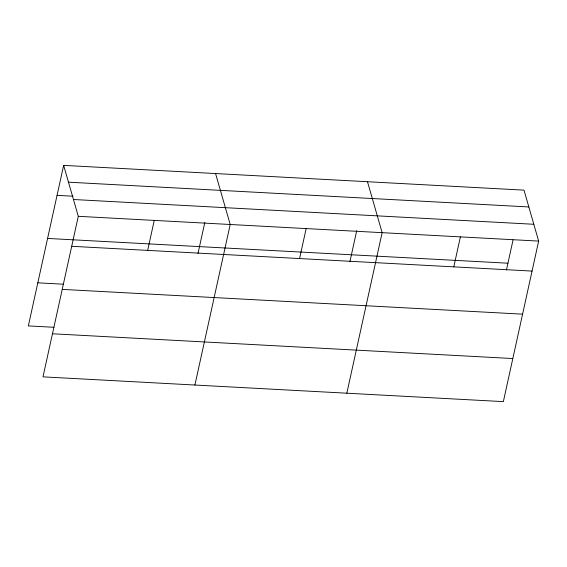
<?xml version="1.0" encoding="UTF-8"?>
<svg xmlns="http://www.w3.org/2000/svg" width="567" height="567" viewBox="0 0 567 567"><rect width="100%" height="100%" fill="white"/><g stroke="black" fill="none" stroke-linecap="round" stroke-linejoin="round"><path stroke-width="0.85" d="M63.646 165.373L78.289 216.318L42.993 376.857L503.354 401.627L538.65 241.088L524.007 190.143L63.646 165.373L28.35 325.912L53.964 327.287M147.661 250.387L154.252 220.4M197.996 253.442L204.807 222.484M194.913 385.028L230.209 224.489L215.566 173.545M299.574 258.559L306.166 228.579M349.917 261.614L356.721 230.663M346.834 393.207L382.13 232.668L367.487 181.723M453.798 266.859L460.39 236.878M506.437 270.041L513.057 239.947M68.479 182.184L528.841 206.955M57.054 195.353L72.952 196.21M73.462 199.506L533.816 224.277M78.289 216.318L538.65 241.088M47.585 238.438L507.94 263.208M71.697 246.298L532.059 271.076M37.826 282.827L63.44 284.202M62.228 289.383L522.583 314.161M52.469 333.772L512.823 358.55"/></g></svg>
